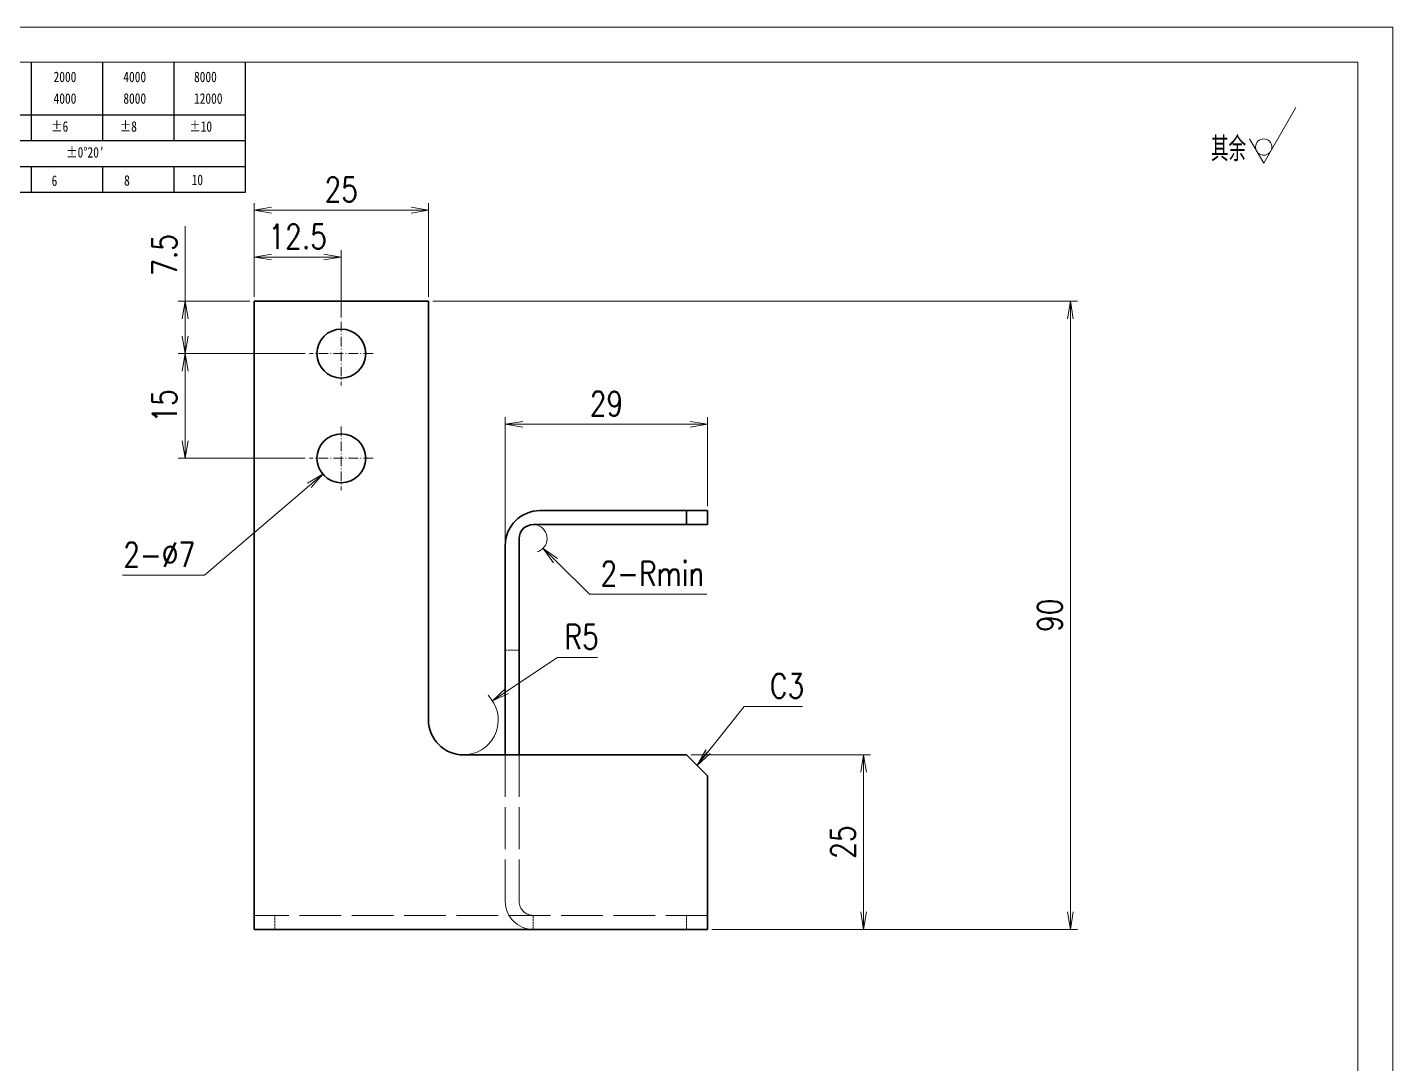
# Model space of a CAD drawing. Header units: millimetres. Extents: x 1333 to 359964, y -52803 to -5704.
# Drawn here: x 178721.8 to 178917.5, y -26253.1 to -26104.6 of the extents above; entities that cross this region are included whole.
import ezdxf

# ---------------------------------------------------------------- set-up
doc = ezdxf.new("R2010")
doc.units = ezdxf.units.MM
doc.header["$LTSCALE"] = 0.5
for name, pattern in [('AM_ISO02W050x2', [3.75, 3, -0.75]), ('AM_ISO08W050x2', [9, 6, -0.75, 1.5, -0.75]), ('DASHDOT', [18.5, 12, -3, 0.5, -3]), ('DASHED', [15, 12, -3]), ('DOT2', [0.125, 0, -0.125])]:
    doc.linetypes.add(name, pattern=pattern)
for name, color, linetype, lineweight in [('中心线', 2, 'AM_ISO08W050x2', 18), ('图框', 7, 'Continuous', 18), ('标注线', 3, 'Continuous', 18), ('虚线', 1, 'AM_ISO02W050x2', 18)]:
    doc.layers.add(name, color=color, linetype=linetype, lineweight=lineweight)
doc.layers.add('图\\M+19E79\\M+195B6\\M+18E9A', color=7, linetype='Continuous')
doc.layers.add('打印', color=7, linetype='Continuous', lineweight=15, plot=False)
doc.layers.add('打印-禁用', color=7, linetype='Continuous', lineweight=15, plot=False)
doc.styles.add('DIM', font='romans.shx', dxfattribs={"width": 0.8, "bigfont": 'bigfont.shx'})
doc.styles.add('国标', font='simfang.ttf', dxfattribs={"width": 0.8})
doc.styles.add('机械长仿宋', font='gbenor.shx', dxfattribs={"height": 1, "bigfont": 'gbcbig.shx'})
doc.dimstyles.new('DEH 1-1', dxfattribs={"dimtxt": 3.5, "dimasz": 2.5, "dimexe": 1, "dimexo": 0.625, "dimgap": 1.2, "dimtad": 1, "dimtoh": 1, "dimdsep": 46, "dimtxsty": 'DIM', "dimblk": 'OPEN', "dimcen": 0, "dimclrd": 8, "dimclre": 8, "dimclrt": 2, "dimazin": 2, "dimtfac": 0.5, "dimtmove": 0, "dimatfit": 3, "dimldrblk": 'OPEN', "dimfxl": 0, "dimtolj": 2, "dimlwd": 18, "dimlwe": 18, "dimarcsym": 0})
doc.dimstyles.new('DEH 1-1$0', dxfattribs={"dimtxt": 3.5, "dimasz": 2.5, "dimexe": 1, "dimexo": 0.625, "dimgap": 1.2, "dimtad": 1, "dimzin": 9, "dimdsep": 46, "dimtxsty": 'DIM', "dimblk": 'OPEN', "dimcen": 0, "dimclrd": 8, "dimclre": 8, "dimclrt": 2, "dimazin": 2, "dimtfac": 0.5, "dimtmove": 0, "dimatfit": 3, "dimldrblk": 'OPEN', "dimfxl": 0, "dimtolj": 2, "dimlwd": 18, "dimlwe": 18, "dimarcsym": 0})
doc.dimstyles.new('DEH 1-1$3', dxfattribs={"dimtxt": 3.5, "dimasz": 2.5, "dimexe": 1, "dimexo": 0.625, "dimgap": 1.2, "dimtad": 1, "dimtoh": 1, "dimdsep": 46, "dimtxsty": 'DIM', "dimblk": 'OPEN', "dimcen": 0, "dimclrd": 8, "dimclre": 8, "dimclrt": 2, "dimazin": 2, "dimtfac": 0.5, "dimtofl": 0, "dimtmove": 0, "dimatfit": 3, "dimldrblk": 'OPEN', "dimfxl": 0, "dimtolj": 2, "dimlwd": 18, "dimlwe": 18, "dimarcsym": 0})
doc.dimstyles.new('DEH 1-1$4', dxfattribs={"dimtxt": 3.5, "dimasz": 2.5, "dimexe": 1, "dimexo": 0.625, "dimgap": 1.2, "dimtad": 1, "dimtoh": 1, "dimdsep": 46, "dimtxsty": 'DIM', "dimblk": 'OPEN', "dimcen": 0, "dimclrd": 8, "dimclre": 8, "dimclrt": 2, "dimazin": 2, "dimtfac": 0.5, "dimtofl": 0, "dimtmove": 0, "dimatfit": 3, "dimldrblk": 'OPEN', "dimfxl": 0, "dimtolj": 2, "dimlwd": 18, "dimlwe": 18, "dimarcsym": 0})

# ---------------------------------------------------------------- blocks, each defined once
blk = doc.blocks.new('GZDEH零件A3图框V01版')
at = {"layer": '图\\M+19E79\\M+195B6\\M+18E9A', "color": 9}
for p, q in [((3082.42, -1561.98), (3082.42, -1554.46)), ((3092.64, -1561.98), (3092.64, -1554.46)), ((3102.86, -1561.98), (3102.86, -1554.46)), ((3113.09, -1573.08), (3113.09, -1554.46)), ((2996.09, -1561.98), (3113.09, -1561.98)), ((3082.42, -1565.68), (3082.42, -1561.98)), ((3092.64, -1565.68), (3092.64, -1561.98)), ((3102.86, -1565.68), (3102.86, -1561.98)), ((2996.09, -1565.68), (3113.09, -1565.68)), ((2996.09, -1569.38), (3113.09, -1569.38)), ((3092.64, -1573.08), (3092.64, -1569.38)), ((3102.86, -1573.08), (3102.86, -1569.38)), ((3082.42, -1573.08), (3082.42, -1569.48)), ((2990.09, -1573.08), (3113.09, -1573.08))]:
    blk.add_line(p, q, dxfattribs=at)
at = {"layer": '图框', "linetype": 'Continuous'}
for p, q in [((3272.49, -1554.46), (2882.49, -1554.46)), ((3272.49, -1832.96), (3272.49, -1554.46))]:
    blk.add_line(p, q, dxfattribs=at)
at = {"layer": '打印-禁用', "linetype": 'Continuous'}
for p, q in [((3277.49, -1549.46), (2857.49, -1549.46)), ((3277.49, -1846.46), (3277.49, -1549.46))]:
    blk.add_line(p, q, dxfattribs=at)
at = {"layer": '图\\M+19E79\\M+195B6\\M+18E9A', "color": 9, "style": '国标', "width": 0.8}
for s, p in [('2000', (3085.57, -1557.31)), ('4000', (3095.57, -1557.31)), ('8000', (3105.7, -1557.31)), ('4000', (3085.57, -1560.41)), ('8000', (3095.57, -1560.41)), ('12000', (3105.7, -1560.41)), ('±6', (3085.22, -1564.42)), ('±8', (3095.06, -1564.42)), ('±10', (3105.02, -1564.42)), ("±0%%D20'", (3087.38, -1568.12)), ('6', (3085.28, -1572.19)), ('8', (3095.68, -1572.15)), ('10', (3105.36, -1572.06))]:
    blk.add_text(s, height=1.5, dxfattribs=at).set_placement(p)
blk = doc.blocks.new('DEH A3')
at = {"layer": '图框'}
blk.add_blockref('GZDEH零件A3图框V01版', (-2857.49, 1846.46), dxfattribs=at)
blk = doc.blocks.new('_Open')
at = {"color": 0, "linetype": 'ByBlock', "lineweight": -2}
for p, q in [((-1, 0.167), (0, 0)), ((-1, -0.167), (0, 0)), ((0, 0), (-1, 0))]:
    blk.add_line(p, q, dxfattribs=at)
blk = doc.blocks.new('*D328')
at = {"layer": 'Defpoints', "color": 0, "transparency": 16777216}
for p in [(178779.29, -26143.8), (178819.29, -26233.8), (178871.29, -26233.8)]:
    blk.add_point(p, dxfattribs=at)
at = {"layer": '标注线', "color": 8, "lineweight": 18, "transparency": 16777216}
for p, q in [((178779.92, -26143.8), (178872.29, -26143.8)), ((178871.29, -26146.3), (178871.29, -26231.3)), ((178819.92, -26233.8), (178872.29, -26233.8))]:
    blk.add_line(p, q, dxfattribs=at)
at = {"layer": '标注线', "color": 8, "lineweight": 18, "transparency": 16777216, "xscale": 2.5, "yscale": 2.5, "zscale": 2.5}
for p, rotation in [((178871.29, -26143.8), 90), ((178871.29, -26233.8), 270)]:
    blk.add_blockref('_Open', p, dxfattribs=dict(at, rotation=rotation))
at = {"layer": '标注线', "color": 2, "transparency": 16777216, "insert": (178868.34, -26188.8), "char_height": 3.5, "attachment_point": 5, "rotation": 90, "style": 'DIM'}
blk.add_mtext('\\A2;90', dxfattribs=at)
blk = doc.blocks.new('*D338')
at = {"layer": 'Defpoints', "color": 0, "transparency": 16777216}
for p in [(178744.41, -26143.8), (178754.29, -26143.8), (178762.24, -26151.3)]:
    blk.add_point(p, dxfattribs=at)
at = {"layer": '标注线', "color": 8, "lineweight": 18, "transparency": 16777216}
for p, q in [((178744.41, -26143.8), (178744.41, -26133.04)), ((178753.67, -26143.8), (178743.41, -26143.8)), ((178744.41, -26148.8), (178744.41, -26146.3)), ((178761.62, -26151.3), (178743.41, -26151.3))]:
    blk.add_line(p, q, dxfattribs=at)
at = {"layer": '标注线', "color": 8, "lineweight": 18, "transparency": 16777216, "xscale": 2.5, "yscale": 2.5, "zscale": 2.5}
for p, rotation in [((178744.41, -26143.8), 90), ((178744.41, -26151.3), 270)]:
    blk.add_blockref('_Open', p, dxfattribs=dict(at, rotation=rotation))
at = {"layer": '标注线', "color": 2, "transparency": 16777216, "insert": (178741.46, -26137.17), "char_height": 3.5, "attachment_point": 5, "rotation": 90, "style": 'DIM'}
blk.add_mtext('\\A2;7.5', dxfattribs=at)
blk = doc.blocks.new('*D339')
at = {"layer": 'Defpoints', "color": 0, "transparency": 16777216}
for p in [(178744.41, -26151.3), (178762.24, -26151.3), (178762.24, -26166.3)]:
    blk.add_point(p, dxfattribs=at)
at = {"layer": '标注线', "color": 8, "lineweight": 18, "transparency": 16777216}
for p, q in [((178761.62, -26151.3), (178743.41, -26151.3)), ((178744.41, -26163.8), (178744.41, -26153.8)), ((178761.62, -26166.3), (178743.41, -26166.3))]:
    blk.add_line(p, q, dxfattribs=at)
at = {"layer": '标注线', "color": 8, "lineweight": 18, "transparency": 16777216, "xscale": 2.5, "yscale": 2.5, "zscale": 2.5}
for p, rotation in [((178744.41, -26151.3), 90), ((178744.41, -26166.3), 270)]:
    blk.add_blockref('_Open', p, dxfattribs=dict(at, rotation=rotation))
at = {"layer": '标注线', "color": 2, "transparency": 16777216, "insert": (178741.46, -26158.8), "char_height": 3.5, "attachment_point": 5, "rotation": 90, "style": 'DIM'}
blk.add_mtext('\\A2;15', dxfattribs=at)
blk = doc.blocks.new('*D340')
at = {"layer": 'Defpoints', "color": 0, "transparency": 16777216}
for p in [(178754.29, -26137.47), (178754.29, -26143.8), (178766.79, -26146.75)]:
    blk.add_point(p, dxfattribs=at)
at = {"layer": '标注线', "color": 8, "lineweight": 18, "transparency": 16777216}
for p, q in [((178754.29, -26143.18), (178754.29, -26136.47)), ((178764.29, -26137.47), (178756.79, -26137.47)), ((178766.79, -26146.13), (178766.79, -26136.47))]:
    blk.add_line(p, q, dxfattribs=at)
at = {"layer": '标注线', "color": 8, "lineweight": 18, "transparency": 16777216, "xscale": 2.5, "yscale": 2.5, "zscale": 2.5, "rotation": 180}
blk.add_blockref('_Open', (178754.29, -26137.47), dxfattribs=at)
at = {"layer": '标注线', "color": 8, "lineweight": 18, "transparency": 16777216, "xscale": 2.5, "yscale": 2.5, "zscale": 2.5}
blk.add_blockref('_Open', (178766.79, -26137.47), dxfattribs=at)
at = {"layer": '标注线', "color": 2, "transparency": 16777216, "insert": (178760.54, -26134.52), "char_height": 3.5, "attachment_point": 5, "style": 'DIM'}
blk.add_mtext('\\A2;12.5', dxfattribs=at)
blk = doc.blocks.new('*D341')
at = {"layer": 'Defpoints', "color": 0, "transparency": 16777216}
for p in [(178779.29, -26130.74), (178754.29, -26143.8), (178779.29, -26143.8)]:
    blk.add_point(p, dxfattribs=at)
at = {"layer": '标注线', "color": 8, "lineweight": 18, "transparency": 16777216}
for p, q in [((178754.29, -26143.18), (178754.29, -26129.74)), ((178779.29, -26143.18), (178779.29, -26129.74)), ((178756.79, -26130.74), (178776.79, -26130.74))]:
    blk.add_line(p, q, dxfattribs=at)
at = {"layer": '标注线', "color": 8, "lineweight": 18, "transparency": 16777216, "xscale": 2.5, "yscale": 2.5, "zscale": 2.5, "rotation": 180}
blk.add_blockref('_Open', (178754.29, -26130.74), dxfattribs=at)
at = {"layer": '标注线', "color": 8, "lineweight": 18, "transparency": 16777216, "xscale": 2.5, "yscale": 2.5, "zscale": 2.5}
blk.add_blockref('_Open', (178779.29, -26130.74), dxfattribs=at)
at = {"layer": '标注线', "color": 2, "transparency": 16777216, "insert": (178766.79, -26127.79), "char_height": 3.5, "attachment_point": 5, "style": 'DIM'}
blk.add_mtext('\\A2;25', dxfattribs=at)
blk = doc.blocks.new('*D342')
at = {"layer": 'Defpoints', "color": 0, "transparency": 16777216}
for p in [(178790.29, -26161.43), (178819.29, -26173.8), (178790.29, -26178.8)]:
    blk.add_point(p, dxfattribs=at)
at = {"layer": '标注线', "color": 8, "lineweight": 18, "transparency": 16777216}
for p, q in [((178790.29, -26178.18), (178790.29, -26160.43)), ((178819.29, -26173.18), (178819.29, -26160.43)), ((178816.79, -26161.43), (178792.79, -26161.43))]:
    blk.add_line(p, q, dxfattribs=at)
at = {"layer": '标注线', "color": 8, "lineweight": 18, "transparency": 16777216, "xscale": 2.5, "yscale": 2.5, "zscale": 2.5, "rotation": 180}
blk.add_blockref('_Open', (178790.29, -26161.43), dxfattribs=at)
at = {"layer": '标注线', "color": 8, "lineweight": 18, "transparency": 16777216, "xscale": 2.5, "yscale": 2.5, "zscale": 2.5}
blk.add_blockref('_Open', (178819.29, -26161.43), dxfattribs=at)
at = {"layer": '标注线', "color": 2, "transparency": 16777216, "insert": (178804.79, -26158.48), "char_height": 3.5, "attachment_point": 5, "style": 'DIM'}
blk.add_mtext('\\A2;29', dxfattribs=at)
blk = doc.blocks.new('*D346')
at = {"layer": 'Defpoints', "color": 0, "transparency": 16777216}
for p in [(178788.46, -26201.04), (178784.29, -26203.8)]:
    blk.add_point(p, dxfattribs=at)
at = {"layer": '标注线', "color": 8, "lineweight": 18, "transparency": 16777216}
for p, q in [((178797.78, -26194.84), (178790.54, -26199.65)), ((178803.51, -26194.84), (178797.78, -26194.84))]:
    blk.add_line(p, q, dxfattribs=at)
blk.add_arc((178784.29, -26203.8), 5, 277.162, 45.0544, dxfattribs=at)
at = {"layer": '标注线', "color": 8, "lineweight": 18, "transparency": 16777216, "xscale": 2.5, "yscale": 2.5, "zscale": 2.5, "rotation": 213.5952108119243}
blk.add_blockref('_Open', (178788.46, -26201.04), dxfattribs=at)
at = {"layer": '标注线', "color": 2, "transparency": 16777216, "insert": (178801.24, -26191.89), "char_height": 3.5, "attachment_point": 5, "style": 'DIM'}
blk.add_mtext('\\A2;R5', dxfattribs=at)
blk = doc.blocks.new('*D347')
at = {"layer": 'Defpoints', "color": 0, "transparency": 16777216}
for p in [(178816.29, -26208.8), (178819.29, -26233.8), (178841.66, -26233.8)]:
    blk.add_point(p, dxfattribs=at)
at = {"layer": '标注线', "color": 8, "lineweight": 18, "transparency": 16777216}
for p, q in [((178816.92, -26208.8), (178842.66, -26208.8)), ((178841.66, -26211.3), (178841.66, -26231.3)), ((178819.92, -26233.8), (178842.66, -26233.8))]:
    blk.add_line(p, q, dxfattribs=at)
at = {"layer": '标注线', "color": 8, "lineweight": 18, "transparency": 16777216, "xscale": 2.5, "yscale": 2.5, "zscale": 2.5}
for p, rotation in [((178841.66, -26208.8), 90), ((178841.66, -26233.8), 270)]:
    blk.add_blockref('_Open', p, dxfattribs=dict(at, rotation=rotation))
at = {"layer": '标注线', "color": 2, "transparency": 16777216, "insert": (178838.71, -26221.3), "char_height": 3.5, "attachment_point": 5, "rotation": 90, "style": 'DIM'}
blk.add_mtext('\\A2;25', dxfattribs=at)
blk = doc.blocks.new('*D349')
at = {"layer": 'Defpoints', "color": 0, "transparency": 16777216}
for p in [(178794.29, -26177.8), (178795.72, -26179.21)]:
    blk.add_point(p, dxfattribs=at)
at = {"layer": '标注线', "color": 8, "lineweight": 18, "transparency": 16777216}
for p, q in [((178802.38, -26185.77), (178797.5, -26180.96)), ((178819.18, -26185.77), (178802.38, -26185.77))]:
    blk.add_line(p, q, dxfattribs=at)
blk.add_arc((178794.29, -26177.8), 2, 286.7792, 72.0951, dxfattribs=at)
at = {"layer": '标注线', "color": 8, "lineweight": 18, "transparency": 16777216, "xscale": 2.5, "yscale": 2.5, "zscale": 2.5, "rotation": 135.4270421782694}
blk.add_blockref('_Open', (178795.72, -26179.21), dxfattribs=at)
at = {"layer": '标注线', "color": 2, "transparency": 16777216, "insert": (178811.38, -26182.82), "char_height": 3.5, "attachment_point": 5, "style": 'DIM'}
blk.add_mtext('\\A2;{\\Fromans,bigfont|c134;2-Rmin}', dxfattribs=at)
blk = doc.blocks.new('*D351')
at = {"layer": 'Defpoints', "color": 0, "transparency": 16777216}
for p in [(178769.45, -26164.03), (178764.13, -26168.57)]:
    blk.add_point(p, dxfattribs=at)
at = {"layer": '标注线', "color": 8, "lineweight": 18, "transparency": 16777216}
for p, q in [((178747.17, -26183.06), (178762.23, -26170.2)), ((178735.43, -26183.06), (178747.17, -26183.06))]:
    blk.add_line(p, q, dxfattribs=at)
at = {"layer": '标注线', "color": 8, "lineweight": 18, "transparency": 16777216, "xscale": 2.5, "yscale": 2.5, "zscale": 2.5, "rotation": 40.50635489813686}
blk.add_blockref('_Open', (178764.13, -26168.57), dxfattribs=at)
at = {"layer": '标注线', "color": 2, "transparency": 16777216, "insert": (178740.7, -26180.11), "char_height": 3.5, "attachment_point": 5, "style": 'DIM'}
blk.add_mtext('\\A2;{\\Fromans,bigfont|c134;2-∅7}', dxfattribs=at)
blk = doc.blocks.new('FINISHER_NON')
at = {"layer": '标注线'}
for p, q in [((0, 0), (4.62, 8)), ((-2.02, 3.5), (0, 0))]:
    blk.add_line(p, q, dxfattribs=at)
blk.add_circle((0, 2.33), 1.17, dxfattribs=at)
blk = doc.blocks.new('其余不去材料')
at = {"layer": '标注线'}
blk.add_blockref('FINISHER_NON', (0, 0), dxfattribs=at)
at = {"layer": '标注线', "color": 7, "linetype": 'DOT2', "style": '机械长仿宋'}
blk.add_text('其余', height=3.5, dxfattribs=at).set_placement((-7.56, 0.3))

msp = doc.modelspace()

# ---------------------------------------------------------------- linework, layer by layer
at = {"color": 7, "lineweight": 35}
for p, q in [((178779.291, -26143.802), (178754.291, -26143.802)), ((178754.291, -26229.802), (178754.291, -26143.802)), ((178779.291, -26143.802), (178779.291, -26203.802)), ((178816.291, -26173.802), (178795.291, -26173.802)), ((178794.291, -26175.802), (178816.291, -26175.802)), ((178790.291, -26178.802), (178790.291, -26208.802)), ((178792.291, -26208.802), (178792.291, -26177.802)), ((178816.291, -26208.802), (178784.291, -26208.802)), ((178819.291, -26233.802), (178754.291, -26233.802))]:
    msp.add_line(p, q, dxfattribs=at)
at = {"color": 7, "lineweight": 35, "ltscale": 0.05}
for p, q in [((178816.291, -26175.802), (178816.291, -26173.802)), ((178819.291, -26175.802), (178819.291, -26173.802))]:
    msp.add_line(p, q, dxfattribs=at)
at = {"color": 7, "lineweight": 35, "ltscale": 0.075}
for p, q in [((178819.291, -26173.802), (178816.291, -26173.802)), ((178819.291, -26175.802), (178816.291, -26175.802))]:
    msp.add_line(p, q, dxfattribs=at)
at = {"color": 7, "lineweight": 35, "ltscale": 0.106066}
msp.add_line((178819.291, -26211.802), (178816.291, -26208.802), dxfattribs=at)
at = {"color": 7, "lineweight": 35, "ltscale": 0.45}
msp.add_line((178819.291, -26229.802), (178819.291, -26211.802), dxfattribs=at)
at = {"color": 7, "lineweight": 35, "ltscale": 0.1}
for p, q in [((178754.291, -26229.802), (178754.291, -26233.802)), ((178819.291, -26229.802), (178819.291, -26233.802))]:
    msp.add_line(p, q, dxfattribs=at)
at = {"color": 7, "lineweight": 35}
for centre in [(178766.791, -26151.301), (178766.791, -26166.301)]:
    msp.add_circle(centre, 3.5, dxfattribs=at)
for centre, radius, start, end in [((178795.291, -26178.802), 5, 90, 180), ((178794.291, -26177.802), 2, 90, 180), ((178784.291, -26203.802), 5, 180, 270)]:
    msp.add_arc(centre, radius, start, end, dxfattribs=at)
at = {"layer": '中心线', "linetype": 'DASHDOT', "lineweight": 13, "ltscale": 0.227499}
for p, q in [((178766.791, -26146.751), (178766.791, -26155.851)), ((178771.341, -26151.301), (178762.241, -26151.301)), ((178766.791, -26161.751), (178766.791, -26170.851)), ((178771.341, -26166.301), (178762.241, -26166.301))]:
    msp.add_line(p, q, dxfattribs=at)
at = {"layer": '打印'}
msp.add_lwpolyline([(178497.48, -26104.55), (178917.48, -26104.55), (178917.48, -26401.55), (178497.48, -26401.55)], close=True, dxfattribs=at)
at = {"layer": '虚线', "linetype": 'DASHED', "lineweight": 13, "ltscale": 0.05}
for p, q in [((178816.291, -26175.802), (178816.291, -26173.802)), ((178816.291, -26173.802), (178816.291, -26175.802)), ((178816.291, -26173.802), (178816.291, -26175.802)), ((178790.291, -26193.802), (178792.291, -26193.802)), ((178757.291, -26231.802), (178757.291, -26233.802)), ((178794.291, -26233.802), (178794.291, -26231.802)), ((178816.291, -26231.802), (178816.291, -26233.802))]:
    msp.add_line(p, q, dxfattribs=at)
at = {"layer": '虚线', "linetype": 'DASHED', "lineweight": 13}
for p, q in [((178790.291, -26208.802), (178790.291, -26229.802)), ((178792.291, -26229.802), (178792.291, -26208.802)), ((178819.291, -26231.802), (178754.291, -26231.802))]:
    msp.add_line(p, q, dxfattribs=at)
for radius in [4, 2]:
    msp.add_arc((178794.291, -26229.802), radius, 180, 270, dxfattribs=at)

# ---------------------------------------------------------------- block references
at = {"layer": '图框'}
msp.add_blockref('DEH A3', (178497.48, -26401.55), dxfattribs=at)
at = {"layer": '标注线'}
msp.add_blockref('其余不去材料', (178898.995, -26124.035), dxfattribs=at)

# ---------------------------------------------------------------- texts
at = {"layer": '标注线', "color": 2, "insert": (178828.223, -26200.668), "char_height": 3.5, "width": 15.1608, "attachment_point": 7, "style": 'DIM'}
msp.add_mtext('{\\Fromans,bigfont|c134;C3}', dxfattribs=at)

# ---------------------------------------------------------------- dimensions: what is measured, and where the dimension line sits
at = {"layer": '标注线'}
for base, p1, p2, picture, middle in [((178779.291, -26130.737), (178754.291, -26143.802), (178779.291, -26143.802), '*D341', (178766.791, -26127.787)), ((178754.291, -26137.471), (178766.791, -26146.751), (178754.291, -26143.802), '*D340', (178760.541, -26134.521)), ((178790.291, -26161.432), (178819.291, -26173.802), (178790.291, -26178.802), '*D342', (178804.791, -26158.482))]:
    dim = msp.add_linear_dim(base=base, p1=p1, p2=p2, dimstyle='DEH 1-1$0', dxfattribs=at)
    dim.commit()
    dim.dimension.update_dxf_attribs({"geometry": picture, "text_midpoint": middle})
for base, p1, p2, picture, middle in [((178744.411, -26143.802), (178762.241, -26151.301), (178754.291, -26143.802), '*D338', (178741.461, -26137.169)), ((178871.294, -26233.802), (178779.291, -26143.802), (178819.291, -26233.802), '*D328', (178868.344, -26188.802)), ((178744.411, -26151.301), (178762.241, -26166.301), (178762.241, -26151.301), '*D339', (178741.461, -26158.801)), ((178841.657, -26233.802), (178816.291, -26208.802), (178819.291, -26233.802), '*D347', (178838.707, -26221.302))]:
    dim = msp.add_linear_dim(base=base, p1=p1, p2=p2, angle=90, dimstyle='DEH 1-1$0', dxfattribs=at)
    dim.commit()
    dim.dimension.update_dxf_attribs({"geometry": picture, "text_midpoint": middle})
dim = msp.add_diameter_dim_2p(p1=(178769.452, -26164.028), p2=(178764.13, -26168.575), text='{\\Fromans,bigfont|c134;2-<>}', dimstyle='DEH 1-1$3', dxfattribs=at)
dim.commit()
dim.dimension.update_dxf_attribs({"geometry": '*D351', "text_midpoint": (178740.701, -26183.065), "dimtype": 163})
dim = msp.add_radius_dim(center=(178794.291, -26177.802), mpoint=(178795.716, -26179.206), text='{\\Fromans,bigfont|c134;2-Rmin}', dimstyle='DEH 1-1$4', dxfattribs=at)
dim.commit()
dim.dimension.update_dxf_attribs({"geometry": '*D349', "text_midpoint": (178811.376, -26185.767), "dimtype": 164})
dim = msp.add_radius_dim(center=(178784.291, -26203.802), mpoint=(178788.456, -26201.035), dimstyle='DEH 1-1$4', dxfattribs=at)
dim.commit()
dim.dimension.update_dxf_attribs({"geometry": '*D346', "text_midpoint": (178801.244, -26194.843), "dimtype": 164})

# ---------------------------------------------------------------- leaders
at = {"layer": '标注线', "annotation_type": 0, "has_hookline": 1, "hookline_direction": 0, "text_width": 4.667}
msp.add_leader([(178817.791, -26210.302), (178824.523, -26201.868), (178827.023, -26201.868)], dimstyle='DEH 1-1', override={"dimgap": 1.2, "dimtad": 1}, dxfattribs=at)

doc.saveas('drawing.dxf')
